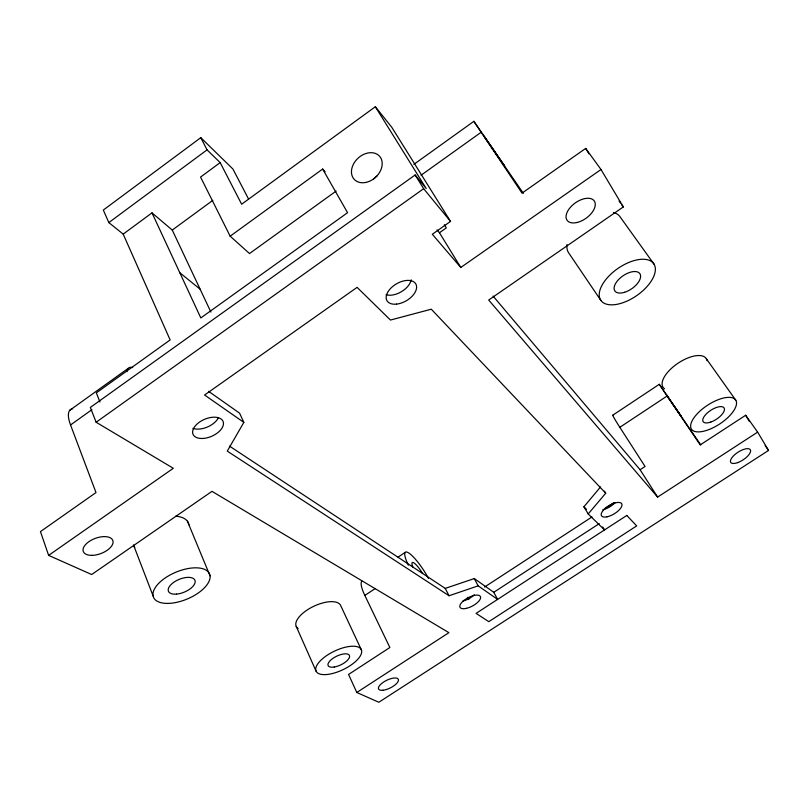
<?xml version="1.0" encoding="UTF-8"?>
<svg xmlns="http://www.w3.org/2000/svg" width="809" height="809" viewBox="0 0 809 809"><rect width="100%" height="100%" fill="white"/><g stroke="black" fill="none" stroke-linecap="round" stroke-linejoin="round"><path stroke-width="1.21" d="M208.591 391.334L239.585 413.177L243.843 422.389L227.268 451.119L449.066 595.758L478.159 585.837L497.596 599.398L493.773 592.299L474.276 578.566L445.243 588.386L229.483 446.103M602.705 526.942L604.515 529.935L588.214 513.948L583.906 506.798L600.49 486.988M588.214 513.948L605.708 493.217L604.444 491.164M248.505 198.933L232.941 169.051L200.784 137.661L103.33 210.047L108.831 222.586L123.19 234.114L170.143 339.942L96.342 392.871L99.952 401.992M108.831 222.586L207.043 149.867L200.784 137.661M123.19 234.114L152.001 212.868L172.266 230.069L210.886 312.052M413.884 164.358L473.862 121.33L522.027 193.139L585.676 148.401L601.006 169.516L460.786 267.476L432.319 234.266L450.522 221.413L391.708 127.175L375.346 106.737L241.638 204.222L220.179 162.609L200.561 177.07L230.16 236.188L249.506 253.551L336.119 191.076M172.266 230.069L212.838 200.339M230.16 236.188L322.649 169.061L325.157 171.791M69.796 410.264L127.923 368.56M375.346 106.737L426.191 188.477L415.138 174.966L90.345 407.433L96.119 422.237L173.318 468.29L48.631 555.379L40.45 531.604L95.998 492.56L70.545 424.958A34.312 11.923 53.2 0 1 72.567 408.778M70.545 424.958L91.913 409.678M421.044 175.24L481.072 132.312M96.119 422.237L423.663 188.699L450.522 221.413M437.042 229.908L439.449 232.749L446.335 227.885L444.353 224.69M601.006 169.516L623.324 206.932L488.687 300.028L657.616 497.09L757.639 432.127L768.55 450.421L378.804 702.263L356.799 692.474L348.568 674.453L389.857 647.513L364.839 595.424A24.735 6.219 57.1 0 1 361.876 581.175M398.028 557.148L405.258 552.345M612.807 415.179L659.295 384.295L700.736 444.879M364.839 595.424L375.336 588.477M493.075 296.084L640.091 469.736L645.056 466.48L619.836 427.314L667.101 396.016L700.22 444.91L745.665 415.25L757.639 432.127M484.601 587.021L591.955 516.961M604.586 508.719L614.061 502.541M493.773 592.299L599.236 523.635M356.799 692.474L448.904 632.658L211.978 491.346L91.67 574.532L48.631 555.379M243.843 422.389L204.586 395.004L357.103 287.357L390.454 320.051L431.288 309.2L605.708 493.217M179.81 272.734L200.116 289.187M473.862 121.33L523.372 193.351M207.043 149.867L220.179 162.609M583.906 506.798L586.485 509.346M619.057 201.037L620.483 202.998M621.899 204.97L623.324 206.932M654.056 264.199A32.188 16.514 -34.7 0 0 606.528 278.711A32.188 16.514 -34.7 0 0 621.282 303.254A32.188 16.514 -34.7 0 0 654.056 264.199L620.361 217.257A31.389 17.141 -35.2 0 0 613.404 212.494M706.318 358.711L735.826 400.273A26.475 11.174 -33.3 0 1 707.43 430.125A26.475 11.174 -33.3 0 1 697.51 413.49A26.475 11.174 -33.3 0 1 735.826 400.273M765.112 445.557L768.55 450.421M673.412 404.783L666.535 394.893L670.469 400.799M672.269 403.448L681.047 416.119L674.676 406.634M667.101 396.016L659.295 384.295M600.854 300.422L568.707 252.914A31.389 17.141 -35.2 0 1 567.028 244.561M640.091 469.736L657.616 497.09M415.138 174.966L423.663 188.699M439.449 232.749L460.786 267.476M585.676 148.401L588.922 153.811M745.665 415.25L749.397 421.469M322.649 169.061L347.567 212.696L200.814 317.947L152.001 212.868M474.276 578.566L478.159 585.837M467.663 597.366L468.836 599.59M445.243 588.386L449.066 595.758M361.421 649.951A25.039 10.214 -25.6 0 0 324.207 657.363A25.039 10.214 -25.6 0 0 330.456 673.968A25.039 10.214 -25.6 0 0 361.421 649.951L340.771 605.759A24.553 10.719 -25.3 0 0 311.414 607.468A24.553 10.719 -25.3 0 0 298.147 628.553M296.225 626.388L316.076 671.187M187.415 521.188L210.047 575.877A30.348 14.552 -22.6 0 1 168.848 603.383A30.348 14.552 -22.6 0 1 165.683 577.636A30.348 14.552 -22.6 0 1 210.047 575.877M133.495 544.963L153.083 595.889M615.103 502.642A11.751 4.894 -30.9 0 1 602.796 509.761M411.235 279.813A16.595 9.85 -30.2 0 1 401.355 291.736A16.595 9.85 -30.2 0 1 386.024 294.739M218.228 418.071A16.281 9.253 -23.3 0 1 192.936 428.365M474.296 594.757A11.488 4.723 -28 0 1 462.839 601.097M408.383 565.198A24.877 5.37 56.9 0 1 408.869 553.043A24.877 5.37 56.9 0 1 428.467 578.405M126.932 371.705A34.595 10.345 53.6 0 1 132.696 367.569M412.893 567.129A12.438 2.68 56.9 0 1 414.006 562.973A12.438 2.68 56.9 0 1 422.611 573.53M619.836 427.314A25.605 1.173 55.9 0 1 613.374 415.482M373.718 178.92A16.777 12.853 -42.5 0 1 376.974 176.038M664.583 388.795A25.928 11.71 -33.7 0 1 678.255 363.059A25.928 11.71 -33.7 0 1 707.036 360.683M134.79 547.369A29.64 15.159 -22 0 1 133.687 545.691M175.604 516.223A29.64 15.159 -22 0 1 188.912 524.839M626.793 515.454L476.086 613.374L488.798 621.666L636.693 525.901L626.793 515.454M504.614 166.047L484.166 136.317L504.614 166.047M737.616 462.637A11.67 4.601 -32.9 0 0 750.337 449.784A11.67 4.601 -32.9 0 0 733.561 455.78A11.67 4.601 -32.9 0 0 737.616 462.637M576.918 222.515A16.686 9.374 -35.6 0 0 594.767 201.845A16.686 9.374 -35.6 0 0 570.274 207.448A16.686 9.374 -35.6 0 0 576.918 222.515M92.024 555.358A15.775 8.1 -20.5 0 0 112.997 541.069A15.775 8.1 -20.5 0 0 89.121 541.524A15.775 8.1 -20.5 0 0 92.024 555.358M383.001 690.249A11.013 4.227 -26.3 0 0 398.473 680.278A11.013 4.227 -26.3 0 0 383.84 681.896A11.013 4.227 -26.3 0 0 383.001 690.249M396.562 304.123A16.665 9.789 -30.2 0 0 416.311 285.081A16.665 9.789 -30.2 0 0 391.293 287.731A16.665 9.789 -30.2 0 0 396.562 304.123M202.361 438.478A16.352 9.202 -23.4 0 0 223.304 422.126A16.352 9.202 -23.4 0 0 198.417 422.895A16.352 9.202 -23.4 0 0 202.361 438.478M466.5 608.328A11.518 4.682 -28 0 0 480.475 596.729A11.518 4.682 -28 0 0 463.618 600.683A11.518 4.682 -28 0 0 466.5 608.328M607.003 516.82A11.781 4.854 -30.8 0 0 621.979 504.513A11.781 4.854 -30.8 0 0 605.769 507.921A11.781 4.854 -30.8 0 0 607.003 516.82M365.81 182.44A17.161 12.974 -42.7 0 0 380.624 157.664A17.161 12.974 -42.7 0 0 354.049 163.064A17.161 12.974 -42.7 0 0 365.81 182.44M176.463 594.119A14.35 6.877 -22.6 0 0 195.09 580.731A14.35 6.877 -22.6 0 0 173.51 582.48A14.35 6.877 -22.6 0 0 176.463 594.119M334.289 667.01A11.791 4.814 -25.6 0 0 349.559 655.866A11.791 4.814 -25.6 0 0 332.469 658.678A11.791 4.814 -25.6 0 0 334.289 667.01M710.798 422.065A12.509 5.279 -33.3 0 0 724.095 407.948A12.509 5.279 -33.3 0 0 705.933 414.309A12.509 5.279 -33.3 0 0 710.798 422.065M624.629 292.282A15.219 7.807 -34.7 0 0 639.959 273.796A15.219 7.807 -34.7 0 0 617.449 280.824A15.219 7.807 -34.7 0 0 624.629 292.282"/></g></svg>
